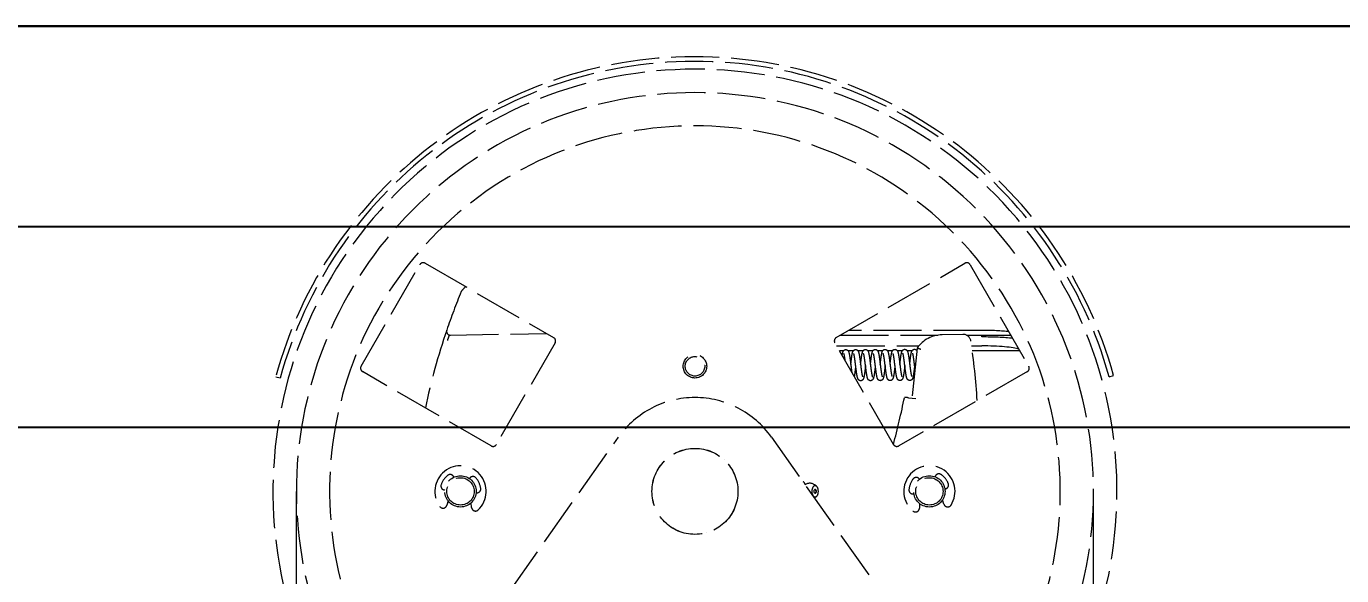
# Model space of a CAD drawing. Header units: millimetres. Extents: x -60342 to 1024385, y -25305 to 32879.
# Drawn here: x 2033.8 to 2362, y -5649.4 to -5512.4 of the extents above; entities that cross this region are included whole.
import ezdxf

# ---------------------------------------------------------------- set-up
doc = ezdxf.new("R2010")
doc.units = ezdxf.units.MM
doc.linetypes.add('$2$ACAD_ISO02W100', pattern=[15, 12, -3])
doc.linetypes.add('$2$CENTER', pattern=[50.8, 31.75, -6.35, 6.35, -6.35])
doc.layers.add('$2$CL', color=2, linetype='$2$CENTER', lineweight=0)
doc.layers.add('$2$DL', color=8, linetype='$2$ACAD_ISO02W100', lineweight=0)
doc.layers.add('Steel', color=7, linetype='Continuous')
doc.styles.add('Century Gothic$001H0', font='cent.shx')
doc.dimstyles.new('Copy of ISO-25', dxfattribs={"dimtxt": 250, "dimasz": 80, "dimexe": 1.25, "dimexo": 0.625, "dimtad": 1, "dimtxsty": 'Century Gothic$001H0', "dimblk": 'ARCHTICK', "dimcen": 2.5, "dimadec": 0, "dimazin": 0, "dimtfac": 1, "dimtmove": 0, "dimatfit": 3, "dimfxl": 1, "dimarcsym": 0})

# ---------------------------------------------------------------- blocks, each defined once
blk = doc.blocks.new('_ArchTick')
at = {"color": 0, "linetype": 'ByBlock', "const_width": 0.15}
blk.add_lwpolyline([(-0.5, -0.5), (0.5, 0.5)], dxfattribs=at)
blk = doc.blocks.new('*D70')
at = {"color": 0, "lineweight": -2, "transparency": 16777216}
for p, q in [((3250, -5562.37), (249.37, -5562.37)), ((250.62, -23062.37), (250.62, -5562.37)), ((3250, -23062.37), (249.37, -23062.37))]:
    blk.add_line(p, q, dxfattribs=at)
at = {"layer": 'Defpoints', "color": 0, "transparency": 16777216}
for p in [(250.62, -5562.37), (3250.62, -5562.37), (3250.62, -23062.37)]:
    blk.add_point(p, dxfattribs=at)
at = {"color": 0, "lineweight": -2, "transparency": 16777216, "xscale": 80, "yscale": 80, "zscale": 80}
for p, rotation in [((250.62, -5562.37), 90), ((250.62, -23062.37), 270)]:
    blk.add_blockref('_ArchTick', p, dxfattribs=dict(at, rotation=rotation))
at = {"color": 0, "transparency": 16777216, "insert": (125, -14312.37), "char_height": 250, "attachment_point": 5, "rotation": 90, "style": 'Century Gothic$001H0'}
blk.add_mtext('SHAFT TOTAL HEIGHT 17500', dxfattribs=at)

msp = doc.modelspace()

# ---------------------------------------------------------------- linework, layer by layer
at = {"layer": '$2$CL'}
for p, q in [((2101.175, -6111.201), (2101.175, -5628.367)), ((2300.075, -6111.201), (2300.075, -5628.367))]:
    msp.add_line(p, q, dxfattribs=at)
at = {"layer": '$2$DL'}
for p, q in [((2117.319, -5597.158), (2131.944, -5571.827)), ((2133.276, -5571.47), (2165.362, -5589.995)), ((2235.888, -5589.995), (2267.974, -5571.47)), ((2269.306, -5571.827), (2283.931, -5597.158)), ((2139.633, -5589.406), (2163.58, -5588.966)), ((2236.917, -5589.401), (2261.206, -5589.401)), ((2272.19, -5588.214), (2238.972, -5588.214)), ((2267.507, -5589.206), (2262.307, -5589.302)), ((2268.392, -5589.401), (2279.453, -5589.401)), ((2272.19, -5589.847), (2272.19, -5589.401)), ((2165.719, -5591.327), (2151.094, -5616.658)), ((2250.156, -5616.658), (2235.531, -5591.327)), ((2235.969, -5592.086), (2256.477, -5592.086)), ((2256.063, -5592.624), (2254.736, -5605.105)), ((2269.653, -5592.086), (2272.19, -5592.086)), ((2237.72, -5593.272), (2236.655, -5593.272)), ((2240.157, -5593.272), (2238.817, -5593.272)), ((2242.601, -5593.272), (2241.276, -5593.272)), ((2245.043, -5593.272), (2243.737, -5593.272)), ((2247.486, -5593.272), (2246.197, -5593.272)), ((2249.927, -5593.272), (2248.656, -5593.272)), ((2252.373, -5593.272), (2251.113, -5593.272)), ((2254.815, -5593.272), (2253.574, -5593.272)), ((2281.688, -5593.272), (2269.821, -5593.272)), ((2149.762, -5617.015), (2117.676, -5598.49)), ((2283.574, -5598.49), (2251.488, -5617.015)), ((2097.131, -5600.153), (2096.007, -5599.847)), ((2303.978, -5599.794), (2305.101, -5599.484)), ((2253.916, -5605.017), (2255.705, -5605.208)), ((2085.126, -5751.199), (2181.518, -5614.859)), ((2219.732, -5614.859), (2316.124, -5751.199)), ((2203.55, -5618.057), (2203.55, -5618.049)), ((2250.159, -5616.662), (2250.176, -5616.662)), ((2207.95, -5620.534), (2207.939, -5620.534)), ((2209.032, -5621.72), (2209.042, -5621.72)), ((2140.48, -5624.831), (2140.436, -5624.737)), ((2144.424, -5625.09), (2144.365, -5625.174)), ((2256.673, -5625.334), (2256.608, -5625.254)), ((2260.563, -5624.631), (2260.525, -5624.727)), ((2138.137, -5628.015), (2138.24, -5628.024)), ((2146.01, -5628.71), (2146.113, -5628.719)), ((2228.245, -5626.63), (2228.078, -5626.39)), ((2230.855, -5626.988), (2230.463, -5626.711)), ((2255.17, -5628.99), (2255.273, -5628.974)), ((2262.977, -5627.76), (2263.08, -5627.744)), ((2139.014, -5630.719), (2138.72, -5631.813)), ((2144.873, -5632.356), (2144.776, -5631.228)), ((2230.855, -5629.746), (2230.463, -5630.023)), ((2256.675, -5631.402), (2256.655, -5632.534)), ((2262.757, -5631.573), (2262.389, -5630.501)), ((2203.55, -5638.686), (2203.55, -5638.677))]:
    msp.add_line(p, q, dxfattribs=at)
for centre, radius in [((2200.625, -5597.167), 2.925), ((2200.625, -5597.167), 2.438), ((2200.625, -5628.367), 10.725), ((2200.625, -5628.367), 10.717), ((2142.125, -5628.367), 3.9), ((2142.125, -5628.367), 3.413), ((2259.125, -5628.367), 3.9), ((2259.125, -5628.367), 3.412)]:
    msp.add_circle(centre, radius, dxfattribs=at)
for centre, radius, start, end in [((2200.604, -5628.367), 108.415, 15.45098, 164.74799), ((2200.625, -5628.367), 105.3, 318.09966, 221.90034), ((2200.604, -5628.367), 107.25, 15.45098, 164.74799), ((2200.625, -5628.367), 99.45, 318.86903, 221.13097), ((2200.625, -5628.367), 91.163, 320.1335, 219.8665), ((2132.788, -5572.314), 0.975, 60, 150), ((2268.462, -5572.314), 0.975, 30, 120), ((2293.693, -5641.083), 163.8, 157.55514, 161.13364), ((2143.202, -5578.917), 0.975, 137.51154, 157.55514), ((2208.629, -5638.846), 89.7, 136.67543, 137.51154), ((2293.693, -5641.083), 163.8, 161.13364, 168.18567), ((2139.615, -5588.432), 0.975, 161.13364, 271.05374), ((2262.451, -5597.101), 7.8, 91.05374, 144.97369), ((2267.543, -5591.156), 1.95, 8.70492, 91.05374), ((2164.874, -5590.839), 0.975, 330, 60), ((2236.376, -5590.839), 0.975, 120, 210), ((2107.557, -5615.651), 163.8, 3.47702, 8.70492), ((2118.163, -5597.645), 0.975, 150, 240), ((2283.087, -5597.645), 0.975, 300, 30), ((2200.625, -5628.367), 23.4, 35.26007, 144.73993), ((1947.913, -5539.323), 312, 345.64397, 347.86429), ((2150.249, -5616.17), 0.975, 240, 330), ((2251.001, -5616.17), 0.975, 210, 300), ((2142.125, -5628.367), 6.396, 313.75152, 216.1529), ((2259.125, -5628.367), 6.396, 327.75483, 230.15621), ((2142.125, -5628.367), 5.117, 128.8709, 161.03352), ((2139.537, -5625.156), 0.992, 24.95221, 128.8709), ((2145.236, -5625.659), 0.992, 41.03352, 144.95221), ((2142.125, -5628.367), 5.117, 8.8709, 41.03352), ((2259.125, -5628.367), 5.117, 142.87421, 175.03683), ((2255.836, -5625.878), 0.992, 38.95552, 142.87421), ((2261.489, -5624.987), 0.992, 55.03683, 158.95552), ((2259.125, -5628.367), 5.117, 22.87421, 55.03683), ((2138.224, -5627.027), 0.992, 161.03352, 264.95221), ((2146.2, -5627.731), 0.992, 264.95221, 8.8709), ((2229.292, -5628.367), 2.028, 54.73561, 125.48548), ((2255.016, -5628.01), 0.992, 175.03683, 278.95552), ((2262.925, -5626.764), 0.992, 278.95552, 22.87421), ((2137.762, -5631.555), 0.992, 216.1529, 344.95221), ((2229.292, -5628.367), 2.028, 305.03467, 305.26439), ((2263.695, -5631.25), 0.992, 198.95552, 327.75483), ((2145.862, -5632.271), 0.992, 184.95221, 313.75152), ((2255.663, -5632.516), 0.992, 230.15621, 358.95552)]:
    msp.add_arc(centre, radius, start, end, dxfattribs=at)
for centre, major_axis, ratio, start_param, end_param in [((2272.19, -5589.399), (-9.828, 0), 0.1205367, 3.9531345, 4.712389), ((2272.19, -5591.257), (-11.7, 0), 0.1205367, 3.9914818, 4.712389), ((2272.19, -5593.27), (9.828, 0), 0.1205367, 0.3387524, 1.5707963), ((2227.369, -5628.367), (0, 2.434), 0.5, 5.660543, 6.0995794), ((2230.605, -5628.367), (0, 0.48), 0.5, 2.8676568, 6.5571212)]:
    msp.add_ellipse(centre, major_axis=major_axis, ratio=ratio, start_param=start_param, end_param=end_param, dxfattribs=at)
for major_axis in [(0, -1.462), (0, -0.484)]:
    msp.add_ellipse((2230.611, -5628.367), major_axis=major_axis, ratio=0.5, dxfattribs=at)
for points, knots in [([(2139.307, -5589.357), (2139.305, -5589.356), (2139.304, -5589.356), (2139.294, -5589.352), (2139.287, -5589.351), (2139.262, -5589.347), (2139.25, -5589.358), (2139.222, -5589.451), (2139.205, -5589.535), (2139.173, -5589.694), (2139.167, -5589.726), (2139.129, -5589.905), (2139.075, -5590.04), (2138.996, -5590.237), (2138.96, -5590.33), (2138.896, -5590.527), (2138.867, -5590.629), (2138.846, -5590.737), (2138.845, -5590.74), (2138.844, -5590.744)], [-0.00165743, -0.00165743, -0.00165743, -0.00165743, 0, 0, 0.01119477, 0.01119477, 0.05516722, 0.05516722, 0.10340416, 0.10340416, 0.11457751, 0.11457751, 0.16396758, 0.16396758, 0.20432722, 0.20432722, 0.24498028, 0.24498028, 0.24633536, 0.24633536, 0.24633536, 0.24633536]), ([(2257.005, -5592.986), (2256.938, -5592.96), (2256.871, -5592.933), (2256.805, -5592.908), (2256.74, -5592.882), (2256.677, -5592.858), (2256.617, -5592.834), (2256.506, -5592.792), (2256.405, -5592.753), (2256.321, -5592.721), (2256.239, -5592.69), (2256.174, -5592.665), (2256.129, -5592.649), (2256.086, -5592.632), (2256.063, -5592.624), (2256.063, -5592.624)], [-0.25430222, -0.25430222, -0.25430222, -0.25430222, -0.21902655, -0.21902655, -0.21902655, -0.18448045, -0.18448045, -0.18448045, -0.12129531, -0.12129531, -0.12129531, -0.06016317, -0.06016317, -0.06016317, 0, 0, 0, 0]), ([(2237.35, -5594.476), (2237.373, -5594.334), (2237.396, -5594.203), (2237.47, -5593.841), (2237.515, -5593.656), (2237.624, -5593.42), (2237.653, -5593.366), (2237.735, -5593.248), (2237.792, -5593.183), (2237.909, -5593.099), (2237.955, -5593.073), (2238.074, -5593.023), (2238.153, -5593.004), (2238.313, -5592.995), (2238.395, -5593.005), (2238.545, -5593.053), (2238.616, -5593.091), (2238.737, -5593.181), (2238.787, -5593.233), (2238.867, -5593.336), (2238.896, -5593.387), (2238.96, -5593.514), (2238.988, -5593.592), (2239.094, -5593.927), (2239.158, -5594.253), (2239.278, -5594.999), (2239.334, -5595.403), (2239.435, -5596.176), (2239.481, -5596.547), (2239.57, -5597.267), (2239.615, -5597.625), (2239.69, -5598.197), (2239.722, -5598.429), (2239.754, -5598.64)], [17.3582383, 17.3582383, 17.3582383, 17.3582383, 17.4545808, 17.4545808, 17.6511069, 17.6511069, 17.7068135, 17.7068135, 17.7693974, 17.7693974, 17.8009739, 17.8009739, 17.8454563, 17.8454563, 17.8914011, 17.8914011, 17.9374919, 17.9374919, 17.9862793, 17.9862793, 18.0389292, 18.0389292, 18.1258871, 18.1258871, 18.3845675, 18.3845675, 18.6035005, 18.6035005, 18.782896, 18.782896, 18.9580087, 18.9580087, 19.0840786, 19.0840786, 19.0840786, 19.0840786]), ([(2238.131, -5595.83), (2238.114, -5595.699), (2238.097, -5595.571), (2238.038, -5595.149), (2237.995, -5594.871), (2237.915, -5594.417), (2237.875, -5594.23), (2237.829, -5594.063), (2237.817, -5594.026), (2237.806, -5593.998), (2237.804, -5593.993), (2237.804, -5593.993)], [29.65913668, 29.65913668, 29.65913668, 29.65913668, 29.72760971, 29.72760971, 29.89521173, 29.89521173, 30.05753204, 30.05753204, 30.12526168, 30.12526168, 30.15537839, 30.15537839, 30.15537839, 30.15537839]), ([(2239.507, -5596.76), (2239.544, -5596.439), (2239.581, -5596.115), (2239.658, -5595.468), (2239.7, -5595.14), (2239.784, -5594.552), (2239.827, -5594.289), (2239.92, -5593.835), (2239.964, -5593.653), (2240.069, -5593.415), (2240.098, -5593.358), (2240.179, -5593.239), (2240.232, -5593.178), (2240.338, -5593.097), (2240.382, -5593.069), (2240.498, -5593.016), (2240.575, -5592.995), (2240.733, -5592.98), (2240.816, -5592.987), (2240.965, -5593.027), (2241.036, -5593.062), (2241.161, -5593.146), (2241.214, -5593.197), (2241.298, -5593.298), (2241.329, -5593.347), (2241.395, -5593.469), (2241.424, -5593.54), (2241.523, -5593.83), (2241.579, -5594.094), (2241.695, -5594.756), (2241.753, -5595.16), (2241.858, -5595.943), (2241.905, -5596.323), (2241.995, -5597.048), (2242.039, -5597.401), (2242.126, -5598.075), (2242.17, -5598.403), (2242.254, -5598.953), (2242.294, -5599.189), (2242.35, -5599.465), (2242.368, -5599.545), (2242.399, -5599.666), (2242.413, -5599.711), (2242.431, -5599.763), (2242.437, -5599.777), (2242.437, -5599.778), (2242.437, -5599.778), (2242.437, -5599.778)], [20.4987121, 20.4987121, 20.4987121, 20.4987121, 20.6565597, 20.6565597, 20.8327732, 20.8327732, 21.0129666, 21.0129666, 21.204709, 21.204709, 21.2627419, 21.2627419, 21.3193191, 21.3193191, 21.3505046, 21.3505046, 21.3942369, 21.3942369, 21.4396174, 21.4396174, 21.4848006, 21.4848006, 21.5334, 21.5334, 21.5853541, 21.5853541, 21.6676489, 21.6676489, 21.8938691, 21.8938691, 22.1230466, 22.1230466, 22.3085408, 22.3085408, 22.4796249, 22.4796249, 22.6545632, 22.6545632, 22.8160567, 22.8160567, 22.8939182, 22.8939182, 22.9620205, 22.9620205, 23.0145426, 23.0145426, 23.0163046, 23.0163046, 23.0163046, 23.0163046]), ([(2243.185, -5597.004), (2243.173, -5597.107), (2243.161, -5597.211), (2243.109, -5597.668), (2243.067, -5598.021), (2242.985, -5598.669), (2242.944, -5598.971), (2242.859, -5599.508), (2242.815, -5599.744), (2242.737, -5600.055), (2242.707, -5600.157), (2242.639, -5600.321), (2242.608, -5600.386), (2242.514, -5600.522), (2242.45, -5600.594), (2242.292, -5600.704), (2242.204, -5600.744), (2242.03, -5600.78), (2241.941, -5600.781), (2241.778, -5600.752), (2241.703, -5600.724), (2241.575, -5600.653), (2241.523, -5600.61), (2241.43, -5600.513), (2241.392, -5600.46), (2241.314, -5600.33), (2241.282, -5600.255), (2241.189, -5599.997), (2241.142, -5599.794), (2241.06, -5599.373), (2241.027, -5599.181), (2240.945, -5598.651), (2240.894, -5598.281), (2240.805, -5597.592), (2240.766, -5597.273), (2240.681, -5596.593), (2240.635, -5596.223), (2240.548, -5595.56), (2240.506, -5595.255), (2240.423, -5594.72), (2240.381, -5594.481), (2240.325, -5594.224), (2240.309, -5594.155), (2240.281, -5594.058), (2240.27, -5594.023), (2240.258, -5593.991), (2240.255, -5593.984), (2240.255, -5593.984)], [24.0832089, 24.0832089, 24.0832089, 24.0832089, 24.1339282, 24.1339282, 24.3093378, 24.3093378, 24.4845887, 24.4845887, 24.66683, 24.66683, 24.7735508, 24.7735508, 24.8463717, 24.8463717, 24.9116945, 24.9116945, 24.9667741, 24.9667741, 25.0153833, 25.0153833, 25.0603681, 25.0603681, 25.1057113, 25.1057113, 25.1577655, 25.1577655, 25.2386531, 25.2386531, 25.4276543, 25.4276543, 25.5568392, 25.5568392, 25.7546411, 25.7546411, 25.9101697, 25.9101697, 26.0892717, 26.0892717, 26.2564734, 26.2564734, 26.4237632, 26.4237632, 26.4986052, 26.4986052, 26.5609124, 26.5609124, 26.5983238, 26.5983238, 26.5983238, 26.5983238]), ([(2241.958, -5596.747), (2241.995, -5596.42), (2242.033, -5596.091), (2242.111, -5595.443), (2242.152, -5595.12), (2242.235, -5594.539), (2242.278, -5594.277), (2242.371, -5593.821), (2242.415, -5593.637), (2242.522, -5593.4), (2242.551, -5593.344), (2242.632, -5593.226), (2242.687, -5593.163), (2242.797, -5593.081), (2242.841, -5593.055), (2242.957, -5593.003), (2243.034, -5592.982), (2243.193, -5592.969), (2243.275, -5592.976), (2243.425, -5593.019), (2243.496, -5593.055), (2243.62, -5593.14), (2243.672, -5593.192), (2243.755, -5593.293), (2243.786, -5593.343), (2243.852, -5593.467), (2243.88, -5593.542), (2243.981, -5593.847), (2244.039, -5594.126), (2244.127, -5594.64), (2244.156, -5594.824), (2244.231, -5595.341), (2244.278, -5595.7), (2244.37, -5596.424), (2244.416, -5596.798), (2244.505, -5597.507), (2244.548, -5597.851), (2244.634, -5598.479), (2244.677, -5598.771), (2244.758, -5599.25), (2244.798, -5599.45), (2244.847, -5599.644), (2244.862, -5599.692), (2244.881, -5599.749), (2244.888, -5599.765), (2244.889, -5599.767), (2244.889, -5599.767), (2244.889, -5599.767)], [24.0548523, 24.0548523, 24.0548523, 24.0548523, 24.2154109, 24.2154109, 24.3899229, 24.3899229, 24.5683915, 24.5683915, 24.7623617, 24.7623617, 24.8195078, 24.8195078, 24.8781157, 24.8781157, 24.908868, 24.908868, 24.9528937, 24.9528937, 24.9984823, 24.9984823, 25.044016, 25.044016, 25.0927509, 25.0927509, 25.1450301, 25.1450301, 25.2298662, 25.2298662, 25.4635984, 25.4635984, 25.5771281, 25.5771281, 25.7630702, 25.7630702, 25.9424595, 25.9424595, 26.1139157, 26.1139157, 26.2842686, 26.2842686, 26.4456104, 26.4456104, 26.5160043, 26.5160043, 26.5716483, 26.5716483, 26.5750322, 26.5750322, 26.5750322, 26.5750322]), ([(2245.635, -5596.992), (2245.623, -5597.099), (2245.611, -5597.207), (2245.559, -5597.659), (2245.519, -5598.003), (2245.438, -5598.645), (2245.396, -5598.95), (2245.31, -5599.492), (2245.266, -5599.731), (2245.188, -5600.038), (2245.159, -5600.136), (2245.095, -5600.297), (2245.065, -5600.362), (2244.995, -5600.468), (2244.968, -5600.502), (2244.907, -5600.569), (2244.873, -5600.6), (2244.77, -5600.677), (2244.691, -5600.719), (2244.529, -5600.764), (2244.444, -5600.772), (2244.281, -5600.755), (2244.203, -5600.733), (2244.066, -5600.668), (2244.008, -5600.627), (2243.912, -5600.538), (2243.873, -5600.49), (2243.795, -5600.373), (2243.762, -5600.307), (2243.678, -5600.105), (2243.639, -5599.963), (2243.563, -5599.638), (2243.529, -5599.461), (2243.442, -5598.952), (2243.388, -5598.58), (2243.289, -5597.842), (2243.243, -5597.473), (2243.191, -5597.052), (2243.184, -5596.999), (2243.157, -5596.783), (2243.137, -5596.621), (2243.074, -5596.118), (2243.03, -5595.778), (2242.945, -5595.162), (2242.902, -5594.877), (2242.821, -5594.417), (2242.782, -5594.228), (2242.735, -5594.054), (2242.722, -5594.013), (2242.709, -5593.978), (2242.706, -5593.971), (2242.706, -5593.971)], [20.5252268, 20.5252268, 20.5252268, 20.5252268, 20.5779745, 20.5779745, 20.7490427, 20.7490427, 20.9250042, 20.9250042, 21.1088472, 21.1088472, 21.2125503, 21.2125503, 21.2868429, 21.2868429, 21.320618, 21.320618, 21.3509044, 21.3509044, 21.401303, 21.401303, 21.4479597, 21.4479597, 21.4928135, 21.4928135, 21.5376539, 21.5376539, 21.5845528, 21.5845528, 21.6550292, 21.6550292, 21.8019557, 21.8019557, 21.9356326, 21.9356326, 22.1464355, 22.1464355, 22.3273958, 22.3273958, 22.3538616, 22.3538616, 22.4334612, 22.4334612, 22.6043608, 22.6043608, 22.7745268, 22.7745268, 22.9345792, 22.9345792, 23.0035067, 23.0035067, 23.0408142, 23.0408142, 23.0408142, 23.0408142]), ([(2244.409, -5596.735), (2244.447, -5596.397), (2244.486, -5596.056), (2244.565, -5595.403), (2244.606, -5595.084), (2244.69, -5594.504), (2244.733, -5594.241), (2244.828, -5593.787), (2244.87, -5593.605), (2244.983, -5593.368), (2245.012, -5593.315), (2245.094, -5593.202), (2245.147, -5593.143), (2245.257, -5593.064), (2245.301, -5593.038), (2245.419, -5592.988), (2245.498, -5592.968), (2245.658, -5592.957), (2245.74, -5592.967), (2245.89, -5593.013), (2245.961, -5593.05), (2246.083, -5593.139), (2246.134, -5593.191), (2246.215, -5593.294), (2246.245, -5593.344), (2246.311, -5593.474), (2246.34, -5593.554), (2246.444, -5593.883), (2246.505, -5594.193), (2246.624, -5594.918), (2246.681, -5595.321), (2246.782, -5596.096), (2246.828, -5596.47), (2246.917, -5597.19), (2246.961, -5597.545), (2247.048, -5598.201), (2247.091, -5598.512), (2247.174, -5599.042), (2247.215, -5599.272), (2247.27, -5599.52), (2247.286, -5599.587), (2247.314, -5599.684), (2247.325, -5599.719), (2247.337, -5599.75), (2247.34, -5599.756), (2247.34, -5599.756)], [27.6127082, 27.6127082, 27.6127082, 27.6127082, 27.7789671, 27.7789671, 27.9516655, 27.9516655, 28.1331159, 28.1331159, 28.3270117, 28.3270117, 28.3814102, 28.3814102, 28.4382493, 28.4382493, 28.4692816, 28.4692816, 28.5137542, 28.5137542, 28.5596897, 28.5596897, 28.6057511, 28.6057511, 28.6547617, 28.6547617, 28.7077128, 28.7077128, 28.797103, 28.797103, 29.0468136, 29.0468136, 29.2668907, 29.2668907, 29.4483157, 29.4483157, 29.6212474, 29.6212474, 29.7917913, 29.7917913, 29.9568109, 29.9568109, 30.0308834, 30.0308834, 30.0954177, 30.0954177, 30.1318585, 30.1318585, 30.1318585, 30.1318585]), ([(2248.086, -5596.98), (2248.076, -5597.065), (2248.067, -5597.149), (2248.018, -5597.579), (2247.978, -5597.922), (2247.897, -5598.572), (2247.854, -5598.884), (2247.769, -5599.432), (2247.726, -5599.672), (2247.65, -5599.985), (2247.622, -5600.087), (2247.561, -5600.249), (2247.534, -5600.312), (2247.47, -5600.421), (2247.441, -5600.463), (2247.371, -5600.542), (2247.333, -5600.579), (2247.223, -5600.663), (2247.142, -5600.706), (2246.975, -5600.753), (2246.888, -5600.759), (2246.723, -5600.741), (2246.645, -5600.718), (2246.508, -5600.652), (2246.451, -5600.609), (2246.354, -5600.517), (2246.315, -5600.467), (2246.24, -5600.351), (2246.209, -5600.286), (2246.126, -5600.083), (2246.087, -5599.939), (2246.011, -5599.609), (2245.976, -5599.427), (2245.89, -5598.92), (2245.837, -5598.56), (2245.74, -5597.83), (2245.693, -5597.456), (2245.64, -5597.033), (2245.634, -5596.983), (2245.609, -5596.781), (2245.59, -5596.63), (2245.528, -5596.128), (2245.483, -5595.781), (2245.397, -5595.162), (2245.355, -5594.879), (2245.275, -5594.418), (2245.235, -5594.227), (2245.187, -5594.047), (2245.174, -5594.004), (2245.16, -5593.966), (2245.156, -5593.957), (2245.156, -5593.957)], [16.9679256, 16.9679256, 16.9679256, 16.9679256, 17.0095574, 17.0095574, 17.1799877, 17.1799877, 17.3573073, 17.3573073, 17.5381253, 17.5381253, 17.6419233, 17.6419233, 17.7146287, 17.7146287, 17.7571268, 17.7571268, 17.7924804, 17.7924804, 17.8450495, 17.8450495, 17.8930342, 17.8930342, 17.9380608, 17.9380608, 17.9831491, 17.9831491, 18.0309278, 18.0309278, 18.0996674, 18.0996674, 18.248536, 18.248536, 18.3837845, 18.3837845, 18.5881986, 18.5881986, 18.7715317, 18.7715317, 18.7963033, 18.7963033, 18.8707752, 18.8707752, 19.0453572, 19.0453572, 19.2129377, 19.2129377, 19.3741658, 19.3741658, 19.4437533, 19.4437533, 19.4826684, 19.4826684, 19.4826684, 19.4826684]), ([(2246.859, -5596.723), (2246.897, -5596.394), (2246.935, -5596.063), (2247.013, -5595.412), (2247.054, -5595.088), (2247.138, -5594.509), (2247.181, -5594.248), (2247.275, -5593.788), (2247.319, -5593.602), (2247.43, -5593.364), (2247.459, -5593.309), (2247.542, -5593.193), (2247.597, -5593.131), (2247.71, -5593.05), (2247.754, -5593.024), (2247.871, -5592.975), (2247.949, -5592.955), (2248.108, -5592.944), (2248.189, -5592.954), (2248.339, -5592.999), (2248.41, -5593.036), (2248.531, -5593.124), (2248.582, -5593.176), (2248.661, -5593.275), (2248.69, -5593.323), (2248.754, -5593.444), (2248.782, -5593.518), (2248.884, -5593.825), (2248.943, -5594.114), (2249.061, -5594.811), (2249.119, -5595.217), (2249.221, -5595.996), (2249.268, -5596.368), (2249.357, -5597.092), (2249.402, -5597.455), (2249.489, -5598.118), (2249.532, -5598.43), (2249.615, -5598.973), (2249.657, -5599.211), (2249.713, -5599.474), (2249.73, -5599.546), (2249.759, -5599.654), (2249.771, -5599.694), (2249.786, -5599.734), (2249.79, -5599.743), (2249.79, -5599.743)], [31.1691177, 31.1691177, 31.1691177, 31.1691177, 31.3307949, 31.3307949, 31.5056439, 31.5056439, 31.6840572, 31.6840572, 31.8807418, 31.8807418, 31.9369461, 31.9369461, 31.9961902, 31.9961902, 32.0269476, 32.0269476, 32.0708054, 32.0708054, 32.1162233, 32.1162233, 32.1616744, 32.1616744, 32.2095626, 32.2095626, 32.2598762, 32.2598762, 32.3435527, 32.3435527, 32.5837863, 32.5837863, 32.80958, 32.80958, 32.9906525, 32.9906525, 33.1662701, 33.1662701, 33.3352787, 33.3352787, 33.5020637, 33.5020637, 33.5771738, 33.5771738, 33.6435869, 33.6435869, 33.6870296, 33.6870296, 33.6870296, 33.6870296]), ([(2250.537, -5596.967), (2250.51, -5597.203), (2250.483, -5597.438), (2250.416, -5598.008), (2250.376, -5598.341), (2250.293, -5598.955), (2250.25, -5599.24), (2250.161, -5599.731), (2250.116, -5599.937), (2250.019, -5600.229), (2249.98, -5600.334), (2249.837, -5600.518), (2249.771, -5600.584), (2249.618, -5600.681), (2249.533, -5600.716), (2249.361, -5600.746), (2249.272, -5600.744), (2249.111, -5600.71), (2249.037, -5600.68), (2248.913, -5600.607), (2248.863, -5600.563), (2248.772, -5600.465), (2248.735, -5600.411), (2248.658, -5600.277), (2248.627, -5600.2), (2248.531, -5599.925), (2248.481, -5599.698), (2248.396, -5599.244), (2248.365, -5599.053), (2248.286, -5598.533), (2248.238, -5598.177), (2248.153, -5597.52), (2248.116, -5597.219), (2248.035, -5596.569), (2247.991, -5596.212), (2247.904, -5595.548), (2247.86, -5595.232), (2247.777, -5594.693), (2247.736, -5594.458), (2247.681, -5594.2), (2247.664, -5594.13), (2247.635, -5594.026), (2247.623, -5593.988), (2247.61, -5593.953), (2247.607, -5593.945), (2247.607, -5593.945)], [13.4107795, 13.4107795, 13.4107795, 13.4107795, 13.5258738, 13.5258738, 13.698647, 13.698647, 13.877816, 13.877816, 14.064533, 14.064533, 14.1869246, 14.1869246, 14.2466062, 14.2466062, 14.298553, 14.298553, 14.3471094, 14.3471094, 14.3920095, 14.3920095, 14.4366275, 14.4366275, 14.4898803, 14.4898803, 14.5732738, 14.5732738, 14.7784994, 14.7784994, 14.9023494, 14.9023494, 15.0913103, 15.0913103, 15.2381459, 15.2381459, 15.4114038, 15.4114038, 15.5830711, 15.5830711, 15.7477817, 15.7477817, 15.822739, 15.822739, 15.887458, 15.887458, 15.9264217, 15.9264217, 15.9264217, 15.9264217]), ([(2249.31, -5596.711), (2249.341, -5596.443), (2249.372, -5596.173), (2249.443, -5595.566), (2249.485, -5595.23), (2249.568, -5594.63), (2249.611, -5594.359), (2249.701, -5593.88), (2249.747, -5593.682), (2249.838, -5593.441), (2249.863, -5593.382), (2249.924, -5593.275), (2249.955, -5593.228), (2250.03, -5593.14), (2250.072, -5593.099), (2250.158, -5593.038), (2250.197, -5593.015), (2250.307, -5592.966), (2250.383, -5592.945), (2250.54, -5592.931), (2250.622, -5592.938), (2250.77, -5592.98), (2250.841, -5593.014), (2250.964, -5593.098), (2251.016, -5593.149), (2251.1, -5593.248), (2251.131, -5593.297), (2251.196, -5593.416), (2251.224, -5593.486), (2251.322, -5593.769), (2251.378, -5594.025), (2251.494, -5594.679), (2251.553, -5595.086), (2251.657, -5595.867), (2251.704, -5596.241), (2251.795, -5596.972), (2251.84, -5597.338), (2251.926, -5598.006), (2251.969, -5598.318), (2252.053, -5598.881), (2252.096, -5599.137), (2252.171, -5599.502), (2252.207, -5599.635), (2252.236, -5599.718), (2252.242, -5599.731), (2252.242, -5599.731)], [34.7257028, 34.7257028, 34.7257028, 34.7257028, 34.8575679, 34.8575679, 35.0346174, 35.0346174, 35.2110799, 35.2110799, 35.4034805, 35.4034805, 35.4671182, 35.4671182, 35.5123244, 35.5123244, 35.5522334, 35.5522334, 35.5791087, 35.5791087, 35.6221874, 35.6221874, 35.6670888, 35.6670888, 35.7117349, 35.7117349, 35.7597316, 35.7597316, 35.8108776, 35.8108776, 35.8916408, 35.8916408, 36.1162451, 36.1162451, 36.346776, 36.346776, 36.5302686, 36.5302686, 36.7069499, 36.7069499, 36.8735386, 36.8735386, 37.044746, 37.044746, 37.1949906, 37.1949906, 37.2478976, 37.2478976, 37.2478976, 37.2478976]), ([(2252.988, -5596.954), (2252.965, -5597.15), (2252.943, -5597.346), (2252.88, -5597.887), (2252.839, -5598.23), (2252.756, -5598.862), (2252.712, -5599.155), (2252.625, -5599.652), (2252.581, -5599.86), (2252.494, -5600.151), (2252.46, -5600.252), (2252.369, -5600.403), (2252.341, -5600.443), (2252.277, -5600.517), (2252.243, -5600.551), (2252.142, -5600.63), (2252.067, -5600.673), (2251.908, -5600.725), (2251.823, -5600.736), (2251.658, -5600.725), (2251.578, -5600.704), (2251.437, -5600.644), (2251.377, -5600.603), (2251.279, -5600.517), (2251.24, -5600.47), (2251.16, -5600.358), (2251.127, -5600.294), (2251.046, -5600.109), (2251.009, -5599.986), (2250.935, -5599.695), (2250.901, -5599.527), (2250.813, -5599.039), (2250.76, -5598.681), (2250.661, -5597.954), (2250.613, -5597.58), (2250.554, -5597.107), (2250.542, -5597.007), (2250.492, -5596.609), (2250.455, -5596.306), (2250.375, -5595.687), (2250.332, -5595.366), (2250.247, -5594.794), (2250.204, -5594.536), (2250.128, -5594.166), (2250.092, -5594.031), (2250.063, -5593.947), (2250.057, -5593.935), (2250.057, -5593.935)], [9.851422, 9.851422, 9.851422, 9.851422, 9.9471386, 9.9471386, 10.1223827, 10.1223827, 10.30298, 10.30298, 10.4836093, 10.4836093, 10.6016804, 10.6016804, 10.6405217, 10.6405217, 10.6716846, 10.6716846, 10.7206907, 10.7206907, 10.7680265, 10.7680265, 10.8130943, 10.8130943, 10.8579481, 10.8579481, 10.903402, 10.903402, 10.9711833, 10.9711833, 11.1037332, 11.1037332, 11.2376255, 11.2376255, 11.4463765, 11.4463765, 11.6319634, 11.6319634, 11.6807015, 11.6807015, 11.8282155, 11.8282155, 11.9979856, 11.9979856, 12.1696207, 12.1696207, 12.3196257, 12.3196257, 12.3699858, 12.3699858, 12.3699858, 12.3699858]), ([(2251.761, -5596.699), (2251.8, -5596.356), (2251.84, -5596.01), (2251.918, -5595.363), (2251.958, -5595.054), (2252.041, -5594.476), (2252.084, -5594.208), (2252.181, -5593.742), (2252.225, -5593.558), (2252.343, -5593.321), (2252.372, -5593.271), (2252.451, -5593.164), (2252.504, -5593.107), (2252.611, -5593.029), (2252.656, -5593.004), (2252.776, -5592.953), (2252.855, -5592.934), (2253.016, -5592.924), (2253.099, -5592.934), (2253.25, -5592.982), (2253.321, -5593.02), (2253.443, -5593.111), (2253.493, -5593.163), (2253.573, -5593.267), (2253.603, -5593.318), (2253.671, -5593.453), (2253.701, -5593.539), (2253.769, -5593.766), (2253.804, -5593.915), (2253.87, -5594.243), (2253.901, -5594.419), (2253.982, -5594.92), (2254.032, -5595.28), (2254.127, -5596.008), (2254.174, -5596.383), (2254.264, -5597.104), (2254.307, -5597.458), (2254.394, -5598.12), (2254.438, -5598.437), (2254.521, -5598.975), (2254.562, -5599.209), (2254.617, -5599.464), (2254.634, -5599.532), (2254.662, -5599.633), (2254.674, -5599.67), (2254.688, -5599.708), (2254.692, -5599.717), (2254.692, -5599.717)], [38.2842465, 38.2842465, 38.2842465, 38.2842465, 38.4524928, 38.4524928, 38.6211177, 38.6211177, 38.8041888, 38.8041888, 39.002958, 39.002958, 39.0544939, 39.0544939, 39.1101844, 39.1101844, 39.1416934, 39.1416934, 39.1868281, 39.1868281, 39.2332995, 39.2332995, 39.2800224, 39.2800224, 39.3296219, 39.3296219, 39.3836705, 39.3836705, 39.4781606, 39.4781606, 39.6115452, 39.6115452, 39.7329146, 39.7329146, 39.9299323, 39.9299323, 40.1122201, 40.1122201, 40.2844397, 40.2844397, 40.4567106, 40.4567106, 40.6214534, 40.6214534, 40.6955974, 40.6955974, 40.7600853, 40.7600853, 40.8045519, 40.8045519, 40.8045519, 40.8045519]), ([(2255.438, -5596.942), (2255.418, -5597.126), (2255.396, -5597.31), (2255.336, -5597.83), (2255.296, -5598.165), (2255.214, -5598.797), (2255.17, -5599.098), (2255.083, -5599.606), (2255.038, -5599.82), (2254.954, -5600.112), (2254.92, -5600.211), (2254.838, -5600.362), (2254.807, -5600.411), (2254.735, -5600.497), (2254.697, -5600.535), (2254.59, -5600.619), (2254.511, -5600.663), (2254.348, -5600.714), (2254.262, -5600.723), (2254.097, -5600.709), (2254.017, -5600.688), (2253.878, -5600.625), (2253.819, -5600.584), (2253.722, -5600.496), (2253.683, -5600.448), (2253.603, -5600.333), (2253.57, -5600.267), (2253.486, -5600.071), (2253.448, -5599.935), (2253.373, -5599.623), (2253.339, -5599.449), (2253.252, -5598.952), (2253.199, -5598.591), (2253.101, -5597.861), (2253.054, -5597.488), (2252.999, -5597.042), (2252.989, -5596.969), (2252.953, -5596.676), (2252.925, -5596.454), (2252.855, -5595.899), (2252.812, -5595.568), (2252.727, -5594.974), (2252.685, -5594.702), (2252.606, -5594.273), (2252.566, -5594.1), (2252.525, -5593.962), (2252.515, -5593.934), (2252.511, -5593.925), (2252.51, -5593.924), (2252.51, -5593.924)], [6.2950264, 6.2950264, 6.2950264, 6.2950264, 6.3849546, 6.3849546, 6.5553051, 6.5553051, 6.7370028, 6.7370028, 6.9183227, 6.9183227, 7.0324992, 7.0324992, 7.0802783, 7.0802783, 7.1151129, 7.1151129, 7.1662413, 7.1662413, 7.2138246, 7.2138246, 7.2591474, 7.2591474, 7.3042568, 7.3042568, 7.3508504, 7.3508504, 7.4208659, 7.4208659, 7.5634156, 7.5634156, 7.6963918, 7.6963918, 7.9039033, 7.9039033, 8.087642, 8.087642, 8.1236625, 8.1236625, 8.2322322, 8.2322322, 8.4023067, 8.4023067, 8.5712232, 8.5712232, 8.7304528, 8.7304528, 8.7952447, 8.7952447, 8.8073573, 8.8073573, 8.8073573, 8.8073573]), ([(2254.212, -5596.686), (2254.248, -5596.372), (2254.284, -5596.056), (2254.36, -5595.423), (2254.4, -5595.103), (2254.483, -5594.518), (2254.526, -5594.251), (2254.619, -5593.785), (2254.664, -5593.595), (2254.768, -5593.356), (2254.797, -5593.298), (2254.883, -5593.169), (2254.945, -5593.096), (2255.072, -5593.008), (2255.118, -5592.983), (2255.238, -5592.935), (2255.317, -5592.917), (2255.477, -5592.91), (2255.559, -5592.921), (2255.708, -5592.971), (2255.778, -5593.01), (2255.897, -5593.1), (2255.947, -5593.153), (2255.989, -5593.209), (2255.995, -5593.216), (2256, -5593.223)], [41.8414139, 41.8414139, 41.8414139, 41.8414139, 41.9956455, 41.9956455, 42.1676035, 42.1676035, 42.3472301, 42.3472301, 42.5412019, 42.5412019, 42.6018409, 42.6018409, 42.6700419, 42.6700419, 42.7013345, 42.7013345, 42.7457892, 42.7457892, 42.7917019, 42.7917019, 42.8378057, 42.8378057, 42.8867183, 42.8867183, 42.8936647, 42.8936647, 42.8936647, 42.8936647]), ([(2255.528, -5597.656), (2255.507, -5597.494), (2255.487, -5597.329), (2255.455, -5597.071), (2255.443, -5596.978), (2255.396, -5596.601), (2255.36, -5596.316), (2255.283, -5595.716), (2255.241, -5595.4), (2255.157, -5594.825), (2255.113, -5594.559), (2255.055, -5594.261), (2255.037, -5594.179), (2255.005, -5594.051), (2254.991, -5594.001), (2254.97, -5593.935), (2254.962, -5593.915), (2254.96, -5593.909), (2254.959, -5593.909), (2254.959, -5593.909)], [4.43789067, 4.43789067, 4.43789067, 4.43789067, 4.51939225, 4.51939225, 4.56543809, 4.56543809, 4.70472283, 4.70472283, 4.87124945, 4.87124945, 5.0434972, 5.0434972, 5.11981354, 5.11981354, 5.18809139, 5.18809139, 5.24513457, 5.24513457, 5.25326733, 5.25326733, 5.25326733, 5.25326733]), ([(2240.734, -5597.016), (2240.721, -5597.129), (2240.708, -5597.242), (2240.656, -5597.696), (2240.616, -5598.036), (2240.535, -5598.676), (2240.493, -5598.983), (2240.425, -5599.417), (2240.398, -5599.569), (2240.37, -5599.706)], [27.63972397, 27.63972397, 27.63972397, 27.63972397, 27.6949875, 27.6949875, 27.86473088, 27.86473088, 28.0414909, 28.0414909, 28.15248466, 28.15248466, 28.15248466, 28.15248466]), ([(2253.916, -5605.017), (2253.795, -5605.005), (2253.653, -5604.99), (2253.431, -5604.966), (2253.311, -5604.953), (2253.141, -5604.935), (2253.061, -5604.926), (2252.969, -5604.917), (2252.952, -5604.915), (2252.941, -5604.914)], [0.23575891, 0.23575891, 0.23575891, 0.23575891, 0.2949691, 0.2949691, 0.35401169, 0.35401169, 0.41285076, 0.41285076, 0.47152134, 0.47152134, 0.47152134, 0.47152134])]:
    msp.add_open_spline(points, degree=3, knots=knots, dxfattribs=at)
at = {"layer": 'Steel'}
msp.add_line((1490.581, -5512.368), (3190.625, -5512.368), dxfattribs=at)
msp.add_lwpolyline([(1650.625, -5612.368), (3050.625, -5612.368), (3050.625, -5512.368), (1650.625, -5512.368)], close=True, dxfattribs=at)

# ---------------------------------------------------------------- dimensions: what is measured, and where the dimension line sits
dim = msp.add_linear_dim(base=(250.625, -5562.368), p1=(3250.625, -23062.368), p2=(3250.625, -5562.368), angle=90, text='SHAFT TOTAL HEIGHT <>', dimstyle='Copy of ISO-25')
dim.commit()
dim.dimension.update_dxf_attribs({"geometry": '*D70', "text_midpoint": (125, -14312.368)})

doc.saveas('drawing.dxf')
